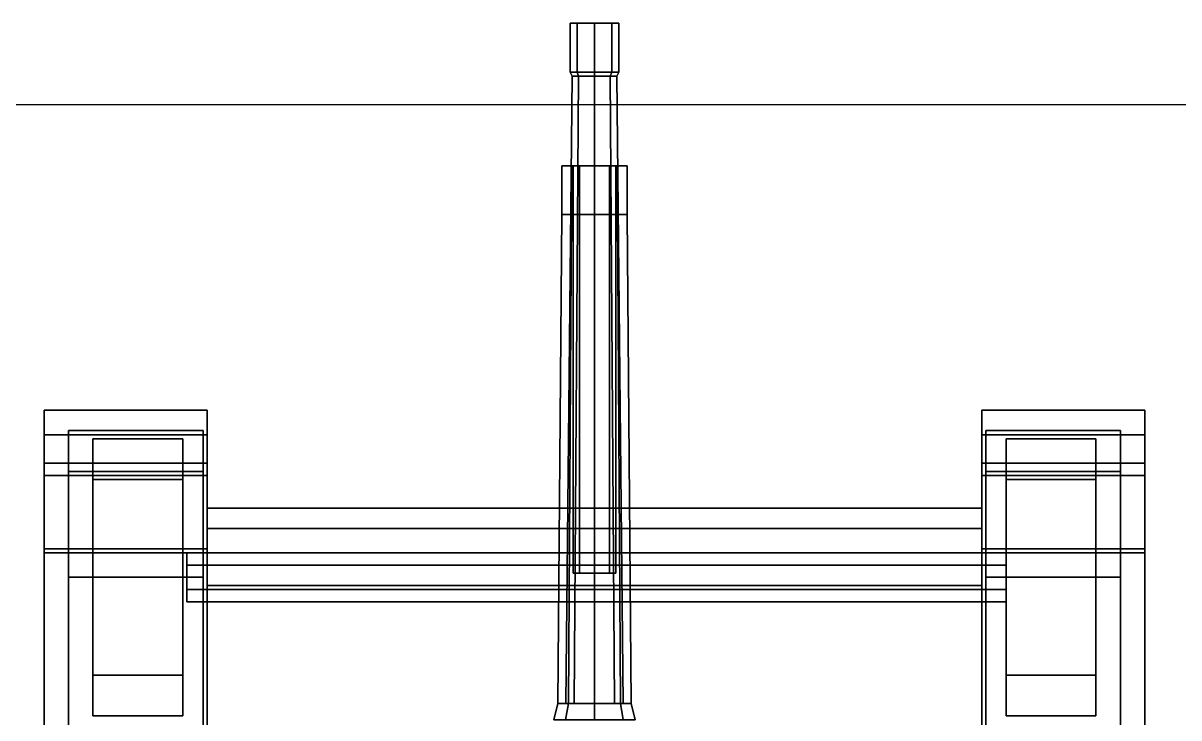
# Model space of a CAD drawing. Header units: millimetres. Extents: x -3.7 to 5.5, y -3 to 13.2.
# Drawn here: x -1.401 to 1.433, y 1.595 to 3.3 of the extents above; entities that cross this region are included whole.
import ezdxf

# ---------------------------------------------------------------- set-up
doc = ezdxf.new("R2010")
doc.units = ezdxf.units.MM
for name, color, linetype in [('drawing', 9, 'Continuous'), ('gun', 1, 'Continuous'), ('mudguards', 6, 'Continuous'), ('sleeve', 5, 'Continuous'), ('tracks', 3, 'Continuous'), ('wheels', 2, 'Continuous')]:
    doc.layers.add(name, color=color, linetype=linetype)
picture_1 = doc.add_image_def('image3.gif', size_in_pixel=(1280, 1747))

msp = doc.modelspace()

# ---------------------------------------------------------------- linework, layer by layer
for points in [[(-0.95, 1.92, 0.46), (-0.95, -2.22, 0.46), (-0.95, -2.48, 1.17), (-0.95, 2.11, 0.73)], [(0.95, 2.11, 0.73), (0.95, 1.92, 0.46), (-0.95, 1.92, 0.46), (-0.95, 2.11, 0.73)], [(-0.95, 2.11, 0.73), (-0.95, 0.77, 1.1), (-0.95, 1.16, 1.12), (-0.95, 2.06, 0.98)], [(0.95, 2.06, 0.98), (0.95, 2.11, 0.73), (-0.95, 2.11, 0.73), (-0.95, 2.06, 0.98)], [(-0.95, 2.11, 0.73), (-0.95, -2.48, 1.17), (-0.95, -0.57, 1.06), (-0.95, 0.77, 1.1)], [(0.95, -2.48, 1.17), (0.95, -2.22, 0.46), (0.95, 1.92, 0.46), (0.95, 2.11, 0.73)], [(0.95, 1.16, 1.12), (0.95, 0.77, 1.1), (0.95, 2.11, 0.73), (0.95, 2.06, 0.98)], [(0.95, -0.57, 1.06), (0.95, -2.48, 1.17), (0.95, 2.11, 0.73), (0.95, 0.77, 1.1)], [(-0.95, 2.06, 0.98), (-0.95, 1.16, 1.12), (0.95, 1.16, 1.12), (0.95, 2.06, 0.98)], [(0.95, 1.92, 0.46), (0.95, 1.57, 0.36), (-0.95, 1.57, 0.36), (-0.95, 1.92, 0.46)], [(-0.95, 1.57, 0.36), (-0.95, -1.65, 0.36), (-0.95, -2.22, 0.46), (-0.95, 1.92, 0.46)], [(0.95, -2.22, 0.46), (0.95, -1.65, 0.36), (0.95, 1.57, 0.36), (0.95, 1.92, 0.46)]]:
    msp.add_3dface(points)
at = {"layer": 'gun'}
for points in [[(-0.0424, 3.3, 3.5624), (-0.06, 3.3, 3.52), (-0.06, 3.18, 3.52), (-0.0424, 3.18, 3.5624)], [(-0.06, 3.3, 3.52), (-0.0424, 3.3, 3.4776), (-0.0424, 3.18, 3.4776), (-0.06, 3.18, 3.52)], [(0.0424, 3.3, 3.5624), (-0.06, 3.3, 3.52), (-0.0424, 3.3, 3.5624), (0, 3.3, 3.58)], [(0.06, 3.3, 3.52), (-0.0424, 3.3, 3.4776), (-0.06, 3.3, 3.52), (0.0424, 3.3, 3.5624)], [(0, 3.3, 3.58), (-0.0424, 3.3, 3.5624), (-0.0424, 3.18, 3.5624), (0, 3.18, 3.58)], [(-0.0424, 3.3, 3.4776), (0, 3.3, 3.46), (0, 3.18, 3.46), (-0.0424, 3.18, 3.4776)], [(0.0424, 3.3, 3.4776), (0, 3.3, 3.46), (-0.0424, 3.3, 3.4776), (0.06, 3.3, 3.52)], [(0.0424, 3.3, 3.5624), (0, 3.3, 3.58), (0, 3.18, 3.58), (0.0424, 3.18, 3.5624)], [(0, 3.3, 3.46), (0.0424, 3.3, 3.4776), (0.0424, 3.18, 3.4776), (0, 3.18, 3.46)], [(0.06, 3.3, 3.52), (0.0424, 3.3, 3.5624), (0.0424, 3.18, 3.5624), (0.06, 3.18, 3.52)], [(0.0424, 3.3, 3.4776), (0.06, 3.3, 3.52), (0.06, 3.18, 3.52), (0.0424, 3.18, 3.4776)], [(-0.0389, 3.17, 3.4811), (-0.055, 3.17, 3.52), (-0.06, 3.18, 3.52), (-0.0424, 3.18, 3.4776)], [(-0.055, 3.17, 3.52), (-0.0389, 3.17, 3.5589), (-0.0424, 3.18, 3.5624), (-0.06, 3.18, 3.52)], [(0, 3.17, 3.465), (-0.0389, 3.17, 3.4811), (-0.0424, 3.18, 3.4776), (0, 3.18, 3.46)], [(-0.0389, 3.17, 3.5589), (0, 3.17, 3.575), (0, 3.18, 3.58), (-0.0424, 3.18, 3.5624)], [(0.0389, 3.17, 3.4811), (0, 3.17, 3.465), (0, 3.18, 3.46), (0.0424, 3.18, 3.4776)], [(0, 3.17, 3.575), (0.0389, 3.17, 3.5589), (0.0424, 3.18, 3.5624), (0, 3.18, 3.58)], [(0.055, 3.17, 3.52), (0.0389, 3.17, 3.4811), (0.0424, 3.18, 3.4776), (0.06, 3.18, 3.52)], [(0.0389, 3.17, 3.5589), (0.055, 3.17, 3.52), (0.06, 3.18, 3.52), (0.0424, 3.18, 3.5624)], [(-0.0495, 1.63, 3.4705), (-0.07, 1.63, 3.52), (-0.055, 3.17, 3.52), (-0.0389, 3.17, 3.4811)], [(-0.07, 1.63, 3.52), (-0.0495, 1.63, 3.5695), (-0.0389, 3.17, 3.5589), (-0.055, 3.17, 3.52)], [(0, 1.63, 3.45), (-0.0495, 1.63, 3.4705), (-0.0389, 3.17, 3.4811), (0, 3.17, 3.465)], [(-0.0495, 1.63, 3.5695), (0, 1.63, 3.59), (0, 3.17, 3.575), (-0.0389, 3.17, 3.5589)], [(0.0495, 1.63, 3.4705), (0, 1.63, 3.45), (0, 3.17, 3.465), (0.0389, 3.17, 3.4811)], [(0, 1.63, 3.59), (0.0495, 1.63, 3.5695), (0.0389, 3.17, 3.5589), (0, 3.17, 3.575)], [(0.07, 1.63, 3.52), (0.0495, 1.63, 3.4705), (0.0389, 3.17, 3.4811), (0.055, 3.17, 3.52)], [(0.0495, 1.63, 3.5695), (0.07, 1.63, 3.52), (0.055, 3.17, 3.52), (0.0389, 3.17, 3.5589)], [(-0.0566, 2.95, 1.4066), (-0.08, 2.95, 1.35), (-0.08, 2.83, 1.35), (-0.0566, 2.83, 1.4066)], [(-0.08, 2.95, 1.35), (-0.0566, 2.95, 1.2934), (-0.0566, 2.83, 1.2934), (-0.08, 2.83, 1.35)], [(-0.0525, 2.95, 1.35), (-0.0371, 2.95, 1.3129), (-0.0566, 2.95, 1.2934), (-0.08, 2.95, 1.35)], [(-0.0371, 2.95, 1.3871), (-0.0525, 2.95, 1.35), (-0.08, 2.95, 1.35), (-0.0566, 2.95, 1.4066)], [(0, 2.95, 1.43), (-0.0566, 2.95, 1.4066), (-0.0566, 2.83, 1.4066), (0, 2.83, 1.43)], [(-0.0566, 2.95, 1.2934), (0, 2.95, 1.27), (0, 2.83, 1.27), (-0.0566, 2.83, 1.2934)], [(0, 2.95, 1.4025), (-0.0371, 2.95, 1.3871), (-0.0566, 2.95, 1.4066), (0, 2.95, 1.43)], [(-0.0371, 2.95, 1.3129), (0, 2.95, 1.2975), (0, 2.95, 1.27), (-0.0566, 2.95, 1.2934)], [(-0.0525, 2.95, 1.35), (-0.0371, 2.95, 1.3871), (-0.0371, 1.95, 1.3871), (-0.0525, 1.95, 1.35)], [(-0.0371, 2.95, 1.3129), (-0.0525, 2.95, 1.35), (-0.0525, 1.95, 1.35), (-0.0371, 1.95, 1.3129)], [(-0.0371, 2.95, 1.3871), (0, 2.95, 1.4025), (0, 1.95, 1.4025), (-0.0371, 1.95, 1.3871)], [(0, 2.95, 1.2975), (-0.0371, 2.95, 1.3129), (-0.0371, 1.95, 1.3129), (0, 1.95, 1.2975)], [(0.0566, 2.95, 1.4066), (0, 2.95, 1.43), (0, 2.83, 1.43), (0.0566, 2.83, 1.4066)], [(0, 2.95, 1.27), (0.0566, 2.95, 1.2934), (0.0566, 2.83, 1.2934), (0, 2.83, 1.27)], [(0, 2.95, 1.4025), (0.0371, 2.95, 1.3871), (0.0371, 1.95, 1.3871), (0, 1.95, 1.4025)], [(0.0371, 2.95, 1.3129), (0, 2.95, 1.2975), (0, 1.95, 1.2975), (0.0371, 1.95, 1.3129)], [(0.0371, 2.95, 1.3871), (0, 2.95, 1.4025), (0, 2.95, 1.43), (0.0566, 2.95, 1.4066)], [(0, 2.95, 1.2975), (0.0371, 2.95, 1.3129), (0.0566, 2.95, 1.2934), (0, 2.95, 1.27)], [(0.0371, 2.95, 1.3871), (0.0525, 2.95, 1.35), (0.0525, 1.95, 1.35), (0.0371, 1.95, 1.3871)], [(0.0525, 2.95, 1.35), (0.0371, 2.95, 1.3129), (0.0371, 1.95, 1.3129), (0.0525, 1.95, 1.35)], [(0.0525, 2.95, 1.35), (0.0371, 2.95, 1.3871), (0.0566, 2.95, 1.4066), (0.08, 2.95, 1.35)], [(0.0371, 2.95, 1.3129), (0.0525, 2.95, 1.35), (0.08, 2.95, 1.35), (0.0566, 2.95, 1.2934)], [(0.08, 2.95, 1.35), (0.0566, 2.95, 1.4066), (0.0566, 2.83, 1.4066), (0.08, 2.83, 1.35)], [(0.0566, 2.95, 1.2934), (0.08, 2.95, 1.35), (0.08, 2.83, 1.35), (0.0566, 2.83, 1.2934)], [(-0.0636, 1.63, 1.2864), (-0.09, 1.63, 1.35), (-0.08, 2.83, 1.35), (-0.0566, 2.83, 1.2934)], [(-0.09, 1.63, 1.35), (-0.0636, 1.63, 1.4136), (-0.0566, 2.83, 1.4066), (-0.08, 2.83, 1.35)], [(0, 1.63, 1.26), (-0.0636, 1.63, 1.2864), (-0.0566, 2.83, 1.2934), (0, 2.83, 1.27)], [(-0.0636, 1.63, 1.4136), (0, 1.63, 1.44), (0, 2.83, 1.43), (-0.0566, 2.83, 1.4066)], [(0.0636, 1.63, 1.2864), (0, 1.63, 1.26), (0, 2.83, 1.27), (0.0566, 2.83, 1.2934)], [(0, 1.63, 1.44), (0.0636, 1.63, 1.4136), (0.0566, 2.83, 1.4066), (0, 2.83, 1.43)], [(0.09, 1.63, 1.35), (0.0636, 1.63, 1.2864), (0.0566, 2.83, 1.2934), (0.08, 2.83, 1.35)], [(0.0636, 1.63, 1.4136), (0.09, 1.63, 1.35), (0.08, 2.83, 1.35), (0.0566, 2.83, 1.4066)]]:
    msp.add_3dface(points, dxfattribs=at)
at = {"layer": 'mudguards'}
for points in [[(-0.95, 2.35, 0.96), (-0.95, 2.29, 0.95), (-1.35, 2.29, 0.95), (-1.35, 2.35, 0.96)], [(-1.35, 2.35, 0.96), (-1.35, 2.22, 1.1), (-0.95, 2.22, 1.1), (-0.95, 2.35, 0.96)], [(-1.35, 2.29, 0.95), (-1.35, 2.12, 0.85), (-1.35, 2.22, 1.1), (-1.35, 2.35, 0.96)], [(-0.95, 2.35, 0.96), (-0.95, 2.11, 0.73), (-0.95, 2.06, 0.98), (-0.95, 2.22, 1.1)], [(-0.95, 2.22, 1.1), (-0.95, 2.06, 0.98), (-0.95, 2.11, 0.73), (-0.95, 2.35, 0.96)], [(0.95, 2.35, 0.96), (0.95, 2.22, 1.1), (1.35, 2.22, 1.1), (1.35, 2.35, 0.96)], [(1.35, 2.35, 0.96), (1.35, 2.29, 0.95), (0.95, 2.29, 0.95), (0.95, 2.35, 0.96)], [(0.95, 2.22, 1.1), (0.95, 2.06, 0.98), (0.95, 2.11, 0.73), (0.95, 2.35, 0.96)], [(0.95, 2.35, 0.96), (0.95, 2.11, 0.73), (0.95, 2.06, 0.98), (0.95, 2.22, 1.1)], [(1.35, 2.35, 0.96), (1.35, 2.22, 1.1), (1.35, 2.12, 0.85), (1.35, 2.29, 0.93)], [(-0.95, 2.29, 0.95), (-0.95, 2.19, 1.05), (-1.35, 2.19, 1.05), (-1.35, 2.29, 0.95)], [(1.35, 2.29, 0.95), (1.35, 2.19, 1.05), (0.95, 2.19, 1.05), (0.95, 2.29, 0.95)], [(-1.35, 2.22, 1.1), (-1.35, 2.01, 1.17), (-0.95, 2.01, 1.17), (-0.95, 2.22, 1.1)], [(-1.35, 2.12, 0.85), (-1.35, 1.34, 0.66), (-1.35, 2.01, 1.17), (-1.35, 2.22, 1.1)], [(-0.95, 2.22, 1.1), (-0.95, 2.06, 0.98), (-0.95, 1.329, 1.0937), (-0.95, 2.01, 1.17)], [(-0.95, 2.01, 1.17), (-0.95, 1.329, 1.0937), (-0.95, 2.06, 0.98), (-0.95, 2.22, 1.1)], [(0.95, 2.22, 1.1), (0.95, 2.01, 1.17), (1.35, 2.01, 1.17), (1.35, 2.22, 1.1)], [(0.95, 2.22, 1.1), (0.95, 2.06, 0.98), (0.95, 1.329, 1.0937), (0.95, 2.01, 1.17)], [(0.95, 2.01, 1.17), (0.95, 1.329, 1.0937), (0.95, 2.06, 0.98), (0.95, 2.22, 1.1)], [(1.35, 2.22, 1.1), (1.35, 2.01, 1.17), (1.35, 1.34, 0.66), (1.35, 2.12, 0.85)], [(-0.95, 2.19, 1.05), (-0.95, 2, 1.12), (-1.35, 2, 1.12), (-1.35, 2.19, 1.05)], [(1.35, 2.19, 1.05), (1.35, 2, 1.12), (0.95, 2, 1.12), (0.95, 2.19, 1.05)], [(-1.35, 2.01, 1.17), (-1.35, -2.34, 0.99), (-0.95, -2.34, 0.99), (-0.95, 2.01, 1.17)], [(-1.35, 1.34, 0.66), (-1.35, -1.78, 0.54), (-1.35, -2.34, 0.99), (-1.35, 2.01, 1.17)], [(-0.95, 2, 1.12), (-0.95, -2.34, 0.95), (-1.35, -2.34, 0.95), (-1.35, 2, 1.12)], [(-0.95, 2, 1.12), (-0.95, -2.34, 0.95), (-0.95, -2.34, 0.99), (-0.95, 2.01, 1.17)], [(0.95, 2.01, 1.17), (0.95, -2.34, 0.99), (1.35, -2.34, 0.99), (1.35, 2.01, 1.17)], [(0.95, 2, 1.12), (0.95, -2.34, 0.95), (0.95, -2.34, 0.99), (0.95, 2.01, 1.17)], [(1.35, 2, 1.12), (1.35, -2.34, 0.95), (0.95, -2.34, 0.95), (0.95, 2, 1.12)], [(1.35, 2.01, 1.17), (1.35, -2.34, 0.99), (1.35, -1.78, 0.54), (1.35, 1.34, 0.66)]]:
    msp.add_3dface(points, dxfattribs=at)
at = {"layer": 'sleeve'}
for points in [[(-0.0707, 1.59, 1.2793), (-0.1, 1.59, 1.35), (-0.09, 1.63, 1.35), (-0.0636, 1.63, 1.2864)], [(-0.1, 1.59, 1.35), (-0.0707, 1.59, 1.4207), (-0.0636, 1.63, 1.4136), (-0.09, 1.63, 1.35)], [(0, 1.59, 1.25), (-0.0707, 1.59, 1.2793), (-0.0636, 1.63, 1.2864), (0, 1.63, 1.26)], [(-0.0707, 1.59, 1.4207), (0, 1.59, 1.45), (0, 1.63, 1.44), (-0.0636, 1.63, 1.4136)], [(0.0707, 1.59, 1.2793), (0, 1.59, 1.25), (0, 1.63, 1.26), (0.0636, 1.63, 1.2864)], [(0, 1.59, 1.45), (0.0707, 1.59, 1.4207), (0.0636, 1.63, 1.4136), (0, 1.63, 1.44)], [(0.1, 1.59, 1.35), (0.0707, 1.59, 1.2793), (0.0636, 1.63, 1.2864), (0.09, 1.63, 1.35)], [(0.0707, 1.59, 1.4207), (0.1, 1.59, 1.35), (0.09, 1.63, 1.35), (0.0636, 1.63, 1.4136)]]:
    msp.add_3dface(points, dxfattribs=at)
at = {"layer": 'tracks'}
for points in [[(-0.96, 2.3, 0.63), (-0.96, 2.2, 0.42), (-1.29, 2.2, 0.42), (-1.29, 2.3, 0.63)], [(-1.29, 2.3, 0.63), (-1.29, 2.2, 0.42), (-0.96, 2.2, 0.42), (-0.96, 2.3, 0.63)], [(-1.29, 2.2, 0.95), (-1.29, 2.3, 0.76), (-0.96, 2.3, 0.76), (-0.96, 2.2, 0.95)], [(-0.96, 2.2, 0.95), (-0.96, 2.3, 0.76), (-1.29, 2.3, 0.76), (-1.29, 2.2, 0.95)], [(-1.29, 2.3, 0.76), (-1.29, 2.3, 0.63), (-0.96, 2.3, 0.63), (-0.96, 2.3, 0.76)], [(-0.96, 2.3, 0.76), (-0.96, 2.3, 0.63), (-1.29, 2.3, 0.63), (-1.29, 2.3, 0.76)], [(0.96, 2.3, 0.63), (0.96, 2.2, 0.42), (1.29, 2.2, 0.42), (1.29, 2.3, 0.63)], [(1.29, 2.3, 0.63), (1.29, 2.2, 0.42), (0.96, 2.2, 0.42), (0.96, 2.3, 0.63)], [(1.29, 2.3, 0.76), (1.29, 2.3, 0.63), (0.96, 2.3, 0.63), (0.96, 2.3, 0.76)], [(0.96, 2.3, 0.76), (0.96, 2.3, 0.63), (1.29, 2.3, 0.63), (1.29, 2.3, 0.76)], [(0.96, 2.2, 0.95), (0.96, 2.3, 0.76), (1.29, 2.3, 0.76), (1.29, 2.2, 0.95)], [(1.29, 2.2, 0.95), (1.29, 2.3, 0.76), (0.96, 2.3, 0.76), (0.96, 2.2, 0.95)], [(-0.96, 2.2, 0.42), (-0.96, 1.37, 0.02), (-1.29, 1.37, 0.02), (-1.29, 2.2, 0.42)], [(-1.29, 2.2, 0.42), (-1.29, 1.37, 0.02), (-0.96, 1.37, 0.02), (-0.96, 2.2, 0.42)], [(-1.29, 1.94, 1.05), (-1.29, 2.2, 0.95), (-0.96, 2.2, 0.95), (-0.96, 1.94, 1.05)], [(-0.96, 1.94, 1.05), (-0.96, 2.2, 0.95), (-1.29, 2.2, 0.95), (-1.29, 1.94, 1.05)], [(1.29, 2.2, 0.42), (1.29, 1.37, 0.02), (0.96, 1.37, 0.02), (0.96, 2.2, 0.42)], [(0.96, 2.2, 0.42), (0.96, 1.37, 0.02), (1.29, 1.37, 0.02), (1.29, 2.2, 0.42)], [(1.29, 1.94, 1.05), (1.29, 2.2, 0.95), (0.96, 2.2, 0.95), (0.96, 1.94, 1.05)], [(0.96, 1.94, 1.05), (0.96, 2.2, 0.95), (1.29, 2.2, 0.95), (1.29, 1.94, 1.05)], [(-1.29, 0.98, 1.02), (-1.29, 1.94, 1.05), (-0.96, 1.94, 1.05), (-0.96, 0.98, 1.02)], [(-0.96, 0.98, 1.02), (-0.96, 1.94, 1.05), (-1.29, 1.94, 1.05), (-1.29, 0.98, 1.02)], [(1.29, 0.98, 1.02), (1.29, 1.94, 1.05), (0.96, 1.94, 1.05), (0.96, 0.98, 1.02)], [(0.96, 0.98, 1.02), (0.96, 1.94, 1.05), (1.29, 1.94, 1.05), (1.29, 0.98, 1.02)]]:
    msp.add_3dface(points, dxfattribs=at)
at = {"layer": 'wheels'}
for points in [[(-1.01, 2.1804, 0.9304), (-1.01, 2.28, 0.69), (-1.23, 2.28, 0.69), (-1.23, 2.1804, 0.9304)], [(-1.01, 2.28, 0.69), (-1.01, 2.1804, 0.4496), (-1.23, 2.1804, 0.4496), (-1.23, 2.28, 0.69)], [(-1.23, 1.94, 1.03), (-1.23, 2.1804, 0.9304), (-1.23, 2.28, 0.69), (-1.23, 1.6996, 0.9304)], [(-1.23, 1.6996, 0.9304), (-1.23, 2.28, 0.69), (-1.23, 2.1804, 0.4496), (-1.23, 1.6, 0.69)], [(-1.01, 1.6996, 0.9304), (-1.01, 2.28, 0.69), (-1.01, 2.1804, 0.9304), (-1.01, 1.94, 1.03)], [(-1.01, 1.6, 0.69), (-1.01, 2.1804, 0.4496), (-1.01, 2.28, 0.69), (-1.01, 1.6996, 0.9304)], [(1.01, 1.6996, 0.9304), (1.01, 2.28, 0.69), (1.01, 2.1804, 0.4496), (1.01, 1.6, 0.69)], [(1.23, 2.28, 0.69), (1.23, 2.1804, 0.4496), (1.01, 2.1804, 0.4496), (1.01, 2.28, 0.69)], [(1.01, 1.94, 1.03), (1.01, 2.1804, 0.9304), (1.01, 2.28, 0.69), (1.01, 1.6996, 0.9304)], [(1.23, 2.1804, 0.9304), (1.23, 2.28, 0.69), (1.01, 2.28, 0.69), (1.01, 2.1804, 0.9304)], [(1.23, 1.6, 0.69), (1.23, 2.1804, 0.4496), (1.23, 2.28, 0.69), (1.23, 1.6996, 0.9304)], [(1.23, 1.6996, 0.9304), (1.23, 2.28, 0.69), (1.23, 2.1804, 0.9304), (1.23, 1.94, 1.03)], [(-1.01, 1.94, 1.03), (-1.01, 2.1804, 0.9304), (-1.23, 2.1804, 0.9304), (-1.23, 1.94, 1.03)], [(-1.01, 2.1804, 0.4496), (-1.01, 1.94, 0.35), (-1.23, 1.94, 0.35), (-1.23, 2.1804, 0.4496)], [(-1.23, 1.6, 0.69), (-1.23, 2.1804, 0.4496), (-1.23, 1.94, 0.35), (-1.23, 1.6996, 0.4496)], [(-1.01, 1.6996, 0.4496), (-1.01, 1.94, 0.35), (-1.01, 2.1804, 0.4496), (-1.01, 1.6, 0.69)], [(1.01, 1.6, 0.69), (1.01, 2.1804, 0.4496), (1.01, 1.94, 0.35), (1.01, 1.6996, 0.4496)], [(1.23, 2.1804, 0.4496), (1.23, 1.94, 0.35), (1.01, 1.94, 0.35), (1.01, 2.1804, 0.4496)], [(1.23, 1.94, 1.03), (1.23, 2.1804, 0.9304), (1.01, 2.1804, 0.9304), (1.01, 1.94, 1.03)], [(1.23, 1.6996, 0.4496), (1.23, 1.94, 0.35), (1.23, 2.1804, 0.4496), (1.23, 1.6, 0.69)], [(1.01, 1.97, 0.742), (1.01, 2, 0.69), (-1, 2, 0.69), (-1, 1.97, 0.742)], [(1.01, 2, 0.69), (1.01, 1.97, 0.638), (-1, 1.97, 0.638), (-1, 2, 0.69)], [(1.01, 1.91, 0.742), (1.01, 1.97, 0.742), (-1, 1.97, 0.742), (-1, 1.91, 0.742)], [(1.01, 1.97, 0.638), (1.01, 1.91, 0.638), (-1, 1.91, 0.638), (-1, 1.97, 0.638)], [(-1.01, 1.6996, 0.9304), (-1.01, 1.94, 1.03), (-1.23, 1.94, 1.03), (-1.23, 1.6996, 0.9304)], [(-1.01, 1.94, 0.35), (-1.01, 1.6996, 0.4496), (-1.23, 1.6996, 0.4496), (-1.23, 1.94, 0.35)], [(1.23, 1.94, 0.35), (1.23, 1.6996, 0.4496), (1.01, 1.6996, 0.4496), (1.01, 1.94, 0.35)], [(1.23, 1.6996, 0.9304), (1.23, 1.94, 1.03), (1.01, 1.94, 1.03), (1.01, 1.6996, 0.9304)], [(1.01, 1.88, 0.69), (1.01, 1.91, 0.742), (-1, 1.91, 0.742), (-1, 1.88, 0.69)], [(1.01, 1.91, 0.638), (1.01, 1.88, 0.69), (-1, 1.88, 0.69), (-1, 1.91, 0.638)], [(-1.01, 1.6, 0.69), (-1.01, 1.6996, 0.9304), (-1.23, 1.6996, 0.9304), (-1.23, 1.6, 0.69)], [(-1.01, 1.6996, 0.4496), (-1.01, 1.6, 0.69), (-1.23, 1.6, 0.69), (-1.23, 1.6996, 0.4496)], [(1.23, 1.6996, 0.4496), (1.23, 1.6, 0.69), (1.01, 1.6, 0.69), (1.01, 1.6996, 0.4496)], [(1.23, 1.6, 0.69), (1.23, 1.6996, 0.9304), (1.01, 1.6996, 0.9304), (1.01, 1.6, 0.69)]]:
    msp.add_3dface(points, dxfattribs=at)

# ---------------------------------------------------------------- pictures from other files: only their frames are drawn
at = {"layer": 'drawing'}
image = msp.add_image(picture_1, insert=(4.64, -3.015, 12.38), size_in_units=(6.115, 8.346), rotation=90, dxfattribs=dict(at, fade=51))
image.dxf.flags = 15

doc.saveas('drawing.dxf')
